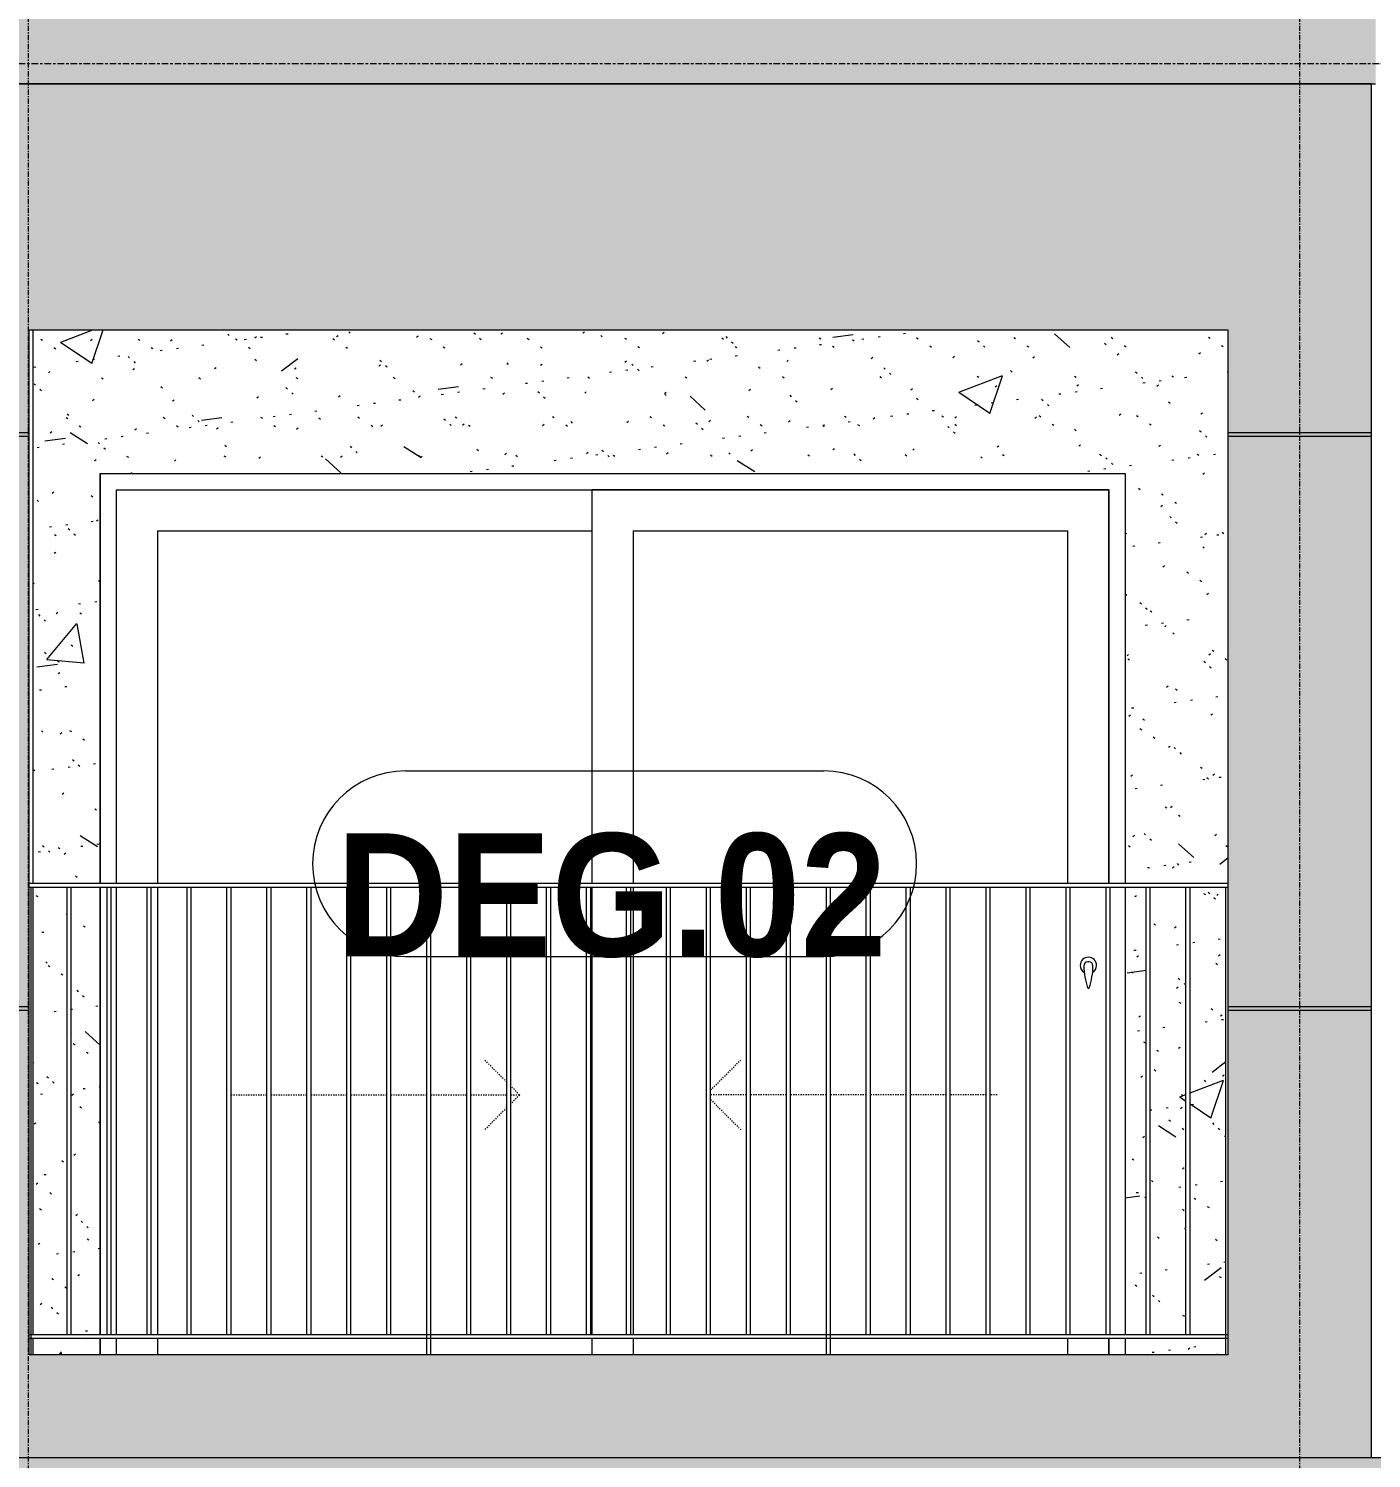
# Model space of a CAD drawing. Header units: millimetres. Extents: x 9199 to 175431, y -4466 to 35300.
# Drawn here: x 108101 to 111376, y 2197 to 5685 of the extents above; entities that cross this region are included whole.
import ezdxf

# ---------------------------------------------------------------- set-up
doc = ezdxf.new("R2010")
doc.units = ezdxf.units.MM
for name, pattern in [('Centre', [31.75, 6.35, -4.7625, 15.875, -4.7625]), ('Dash', [6, 3, -3]), ('Grid Line', [22.225, 12.7, -3.175, 3.175, -3.175])]:
    doc.linetypes.add(name, pattern=pattern)
for name, color, linetype, lineweight in [('0-2', 250, 'Continuous', 5), ('A-DOOR', 31, 'Continuous', 9), ('A-DOOR-FRAM', 31, 'Continuous', 9), ('A-DOOR-HDLN', 31, 'Dash', 18), ('A-DOOR-IDEN', 31, 'Continuous', 9), ('A-FLOR-HRAL', 11, 'Continuous', 9), ('A-FLOR-LEVL-2', 51, 'Centre', 9), ('A-WALL', 113, 'Continuous', 9), ('A-WALL-PATT-1', 9, 'Continuous', 9), ('A-WALL-PATT-2', 111, 'Continuous', 5), ('I-WALL-1', 7, 'Continuous', 9), ('S-GRID-1', 1, 'Grid Line', 9)]:
    doc.layers.add(name, color=color, linetype=linetype, lineweight=lineweight)
doc.styles.add('Arial_B_2', font='arialbd.ttf', dxfattribs={"width": 0.9, "height": 300})

# ---------------------------------------------------------------- blocks, each defined once
blk = doc.blocks.new('NCV_TKTC_TANG 1_rvt-2-TKCS_MẶT ĐỨNG HƯỚNG TÂY')
at = {"layer": 'A-WALL-PATT-1'}
h = blk.add_hatch(dxfattribs=at)
h.set_pattern_fill('FP_19', color=256, style=0, pattern_type=2)
h.set_pattern_definition([(50, (-51555.6, 1200), (1093.104, -95.634), [114.3, -1257.3]), (355, (-51555.6, 1200), (-211.46, 1146.34), [91.44, -1005.84]), (100.451, (-51464.5, 1192), (881.656, 1050.7), [97.14, -1068.54]), (46.184, (-51555.6, 1504.8), (1626.475, -252.26), [171.45, -1885.95]), (96.636, (-51420, 1483.8), (1424.42, 1484.57), [145.71, -1602.81]), (351.184, (-51555.6, 1504.8), (1424.43, 1484.55), [137.16, -1508.76]), (21, (-51403.2, 1428.6), (909.686, -613.59), [114.3, -1257.3]), (326, (-51403.2, 1428.6), (370.81, 1105.13), [91.44, -1005.84]), (71.451, (-51327.4, 1377.5), (1280.503, 491.53), [97.14, -1068.54]), (37.5, (-51555.58, 1200), (18.531, 507.33), [50.292, -943.356, 50.292, -970.788, -1009.65]), (37.5, (-51555.58, 1200), (18.531, 507.33), [-2014.728, 50.292, -959.358]), (7.5, (-51555.6, 1200), (400.918, 601.084), [50.292, -531.876, 50.292, -920.496, -384.81]), (7.5, (-51555.6, 1200), (400.918, 601.084), [-1552.956, 50.292, -334.518]), (327.5, (-51895.43, 1200), (813.545, -34.374), [50.292, -330.708, 50.292, -1138.428, -1577.34]), (327.5, (-51895.43, 1200), (813.545, -34.374), [-1569.72, 50.292, -1527.048]), (317.5, (-52047.8, 1200), (888.775, 152.56), [50.292, -445.008, 50.292, -739.14, -1120.14]), (317.5, (-52047.8, 1200), (888.775, 152.56), [-1284.73, 50.29, -1069.85])])
h.paths.add_polyline_path([(-73026.9, 2450), (-72862.4, 2450), (-72862.4, 2490), (-73026.9, 2490)])
h.paths.add_polyline_path([(-70362.4, 2450), (-70116.9, 2450), (-70116.9, 2490), (-70362.4, 2490)])
h.paths.add_polyline_path([(-72862.4, 2500), (-72862.4, 3590), (-72932.9, 3590), (-72932.9, 2500)])
h.paths.add_polyline_path([(-70362.4, 2500), (-70311.8, 2500), (-70311.8, 3590), (-70362.4, 3590), (-70362.4, 2880.4)])
h.paths.add_polyline_path([(-70301.8, 2500), (-70214.4, 2500), (-70214.4, 3590), (-70301.8, 3590), (-70301.8, 2880.4)])
h.paths.add_polyline_path([(-70204.4, 2500), (-70116.9, 2500), (-70116.9, 3590), (-70204.4, 3590), (-70204.4, 2880.4)])
h.paths.add_polyline_path([(-72942.9, 2500), (-72942.9, 3590), (-73026.9, 3590), (-73026.9, 2500)])
h.paths.add_polyline_path([(-72862.4, 3600), (-72862.4, 4600), (-70362.4, 4600), (-70362.4, 3600), (-70111.9, 3600), (-70111.9, 4950), (-73026.9, 4950), (-73026.9, 3600), (-73017.5, 3600)])
h = blk.add_hatch(dxfattribs=at)
h.set_pattern_fill('FP_20', color=256, style=0, pattern_type=2)
h.set_pattern_definition([(37.5, (-51555.58, 1200), (-4.79953, 146.8239), [5.029, -110.795, 5.029, -124.511, -123.825]), (37.5, (-51555.58, 1200), (-4.79953, 146.8239), [-245.364, 5.029, -118.796]), (7.5, (-51555.58, 1200), (134.8574, 215.0472), [5.029, -57.455, 5.029, -99.365, -40.005]), (7.5, (-51555.58, 1200), (134.8574, 215.0472), [-166.878, 5.029, -34.976]), (327.5, (-51649.3, 1200), (237.29776, 0.4316), [5.029, -33.071, 5.029, -132.131, -179.07]), (327.5, (-51649.3, 1200), (237.29776, 0.4316), [-175.26, 5.029, -174.041]), (317.5, (-51649.3, 1200), (229.067, 66.8792), [5.029, -14.021, 5.029, -84.887, -102.87]), (317.5, (-51649.3, 1200), (229.067, 66.8792), [-108.966, 5.029, -97.841])])
h.paths.add_polyline_path([(-73026.9, 2450), (-72862.4, 2450), (-72862.4, 2490), (-73026.9, 2490)])
h.paths.add_polyline_path([(-70362.4, 2450), (-70116.9, 2450), (-70116.9, 2490), (-70362.4, 2490)])
h.paths.add_polyline_path([(-72862.4, 2500), (-72862.4, 3590), (-72932.9, 3590), (-72932.9, 2500)])
h.paths.add_polyline_path([(-70362.4, 2500), (-70311.8, 2500), (-70311.8, 3590), (-70362.4, 3590), (-70362.4, 2880.4)])
h.paths.add_polyline_path([(-70301.8, 2500), (-70214.4, 2500), (-70214.4, 3590), (-70301.8, 3590), (-70301.8, 2880.4)])
h.paths.add_polyline_path([(-70204.4, 2500), (-70116.9, 2500), (-70116.9, 3590), (-70204.4, 3590), (-70204.4, 2880.4)])
h.paths.add_polyline_path([(-72942.9, 2500), (-72942.9, 3590), (-73026.9, 3590), (-73026.9, 2500)])
h.paths.add_polyline_path([(-72862.4, 3600), (-72862.4, 4600), (-70362.4, 4600), (-70362.4, 3600), (-70111.9, 3600), (-70111.9, 4950), (-73026.9, 4950), (-73026.9, 3600), (-73017.5, 3600)])
at = {"layer": 'I-WALL-1'}
for p, q in [((-73026.9, 4950), (-73026.9, 3600)), ((-72862.4, 3600), (-72862.4, 4600)), ((-72862.4, 4600), (-70362.4, 4600)), ((-70362.4, 4600), (-70362.4, 3600)), ((-73026.9, 3590), (-73026.9, 2500)), ((-72862.4, 2500), (-72862.4, 3590)), ((-70362.4, 3590), (-70362.4, 2500)), ((-73026.9, 2490), (-73026.9, 2450)), ((-72862.4, 2450), (-72862.4, 2490)), ((-70362.4, 2490), (-70362.4, 2450))]:
    blk.add_line(p, q, dxfattribs=at)
blk = doc.blocks.new('Railing - 10mm-1251313-TKCS_MẶT ĐỨNG HƯỚNG TÂY')
at = {"layer": 'A-FLOR-HRAL'}
for p, q in [((-70214.4, 2500), (-70214.4, 3590)), ((-70204.4, 2500), (-70204.4, 3590))]:
    blk.add_line(p, q, dxfattribs=at)
blk = doc.blocks.new('Railing - 50 x 10mm-1251315-TKCS_MẶT ĐỨNG HƯỚNG TÂY')
at = {"layer": 'A-FLOR-HRAL'}
for p, q in [((-71091.4, 2450), (-71091.4, 3590)), ((-71081.4, 3590), (-71091.4, 3590)), ((-71081.4, 2450), (-71081.4, 3590))]:
    blk.add_line(p, q, dxfattribs=at)
blk = doc.blocks.new('Railing - 50 x 10mm-1251311-TKCS_MẶT ĐỨNG HƯỚNG TÂY')
at = {"layer": 'A-FLOR-HRAL'}
for p in [(-70116.9, 2450), (-70111.9, 3590)]:
    blk.add_line(p, (-70116.9, 3590), dxfattribs=at)
blk = doc.blocks.new('Railing - 50 x 10mm-V161-TKCS_MẶT ĐỨNG HƯỚNG TÂY')
at = {"layer": 'A-FLOR-HRAL'}
for p, q in [((-73030.3, 3590), (-73035.7, 3590)), ((-73030.3, 2450), (-73030.3, 3590))]:
    blk.add_line(p, q, dxfattribs=at)
blk = doc.blocks.new('Railing - Railing-1598235-TKCS_MẶT ĐỨNG HƯỚNG TÂY')
at = {"layer": 'A-FLOR-HRAL'}
for p, q in [((-73035.3, 2490), (-73035.3, 2500)), ((-73035.3, 2500), (-70111.9, 2500)), ((-70111.9, 2490), (-73035.3, 2490))]:
    blk.add_line(p, q, dxfattribs=at)
for name, p in [('Railing - 50 x 10mm-V161-TKCS_MẶT ĐỨNG HƯỚNG TÂY', (0, 0)), ('Railing - 10mm-1251313-TKCS_MẶT ĐỨNG HƯỚNG TÂY', (-2728.5, 0)), ('Railing - 10mm-1251313-TKCS_MẶT ĐỨNG HƯỚNG TÂY', (-2631, 0)), ('Railing - 10mm-1251313-TKCS_MẶT ĐỨNG HƯỚNG TÂY', (-2533.6, 0)), ('Railing - 10mm-1251313-TKCS_MẶT ĐỨNG HƯỚNG TÂY', (-2436.1, 0)), ('Railing - 10mm-1251313-TKCS_MẶT ĐỨNG HƯỚNG TÂY', (-2338.7, 0)), ('Railing - 10mm-1251313-TKCS_MẶT ĐỨNG HƯỚNG TÂY', (-2241.3, 0)), ('Railing - 10mm-1251313-TKCS_MẶT ĐỨNG HƯỚNG TÂY', (-2143.8, 0)), ('Railing - 10mm-1251313-TKCS_MẶT ĐỨNG HƯỚNG TÂY', (-2046.4, 0)), ('Railing - 10mm-1251313-TKCS_MẶT ĐỨNG HƯỚNG TÂY', (-1948.9, 0)), ('Railing - 50 x 10mm-1251315-TKCS_MẶT ĐỨNG HƯỚNG TÂY', (-974.5, 0)), ('Railing - 10mm-1251313-TKCS_MẶT ĐỨNG HƯỚNG TÂY', (-1754, 0)), ('Railing - 10mm-1251313-TKCS_MẶT ĐỨNG HƯỚNG TÂY', (-1656.6, 0)), ('Railing - 10mm-1251313-TKCS_MẶT ĐỨNG HƯỚNG TÂY', (-1559.1, 0)), ('Railing - 10mm-1251313-TKCS_MẶT ĐỨNG HƯỚNG TÂY', (-1461.7, 0)), ('Railing - 10mm-1251313-TKCS_MẶT ĐỨNG HƯỚNG TÂY', (-1364.2, 0)), ('Railing - 10mm-1251313-TKCS_MẶT ĐỨNG HƯỚNG TÂY', (-1266.8, 0)), ('Railing - 10mm-1251313-TKCS_MẶT ĐỨNG HƯỚNG TÂY', (-1169.3, 0)), ('Railing - 10mm-1251313-TKCS_MẶT ĐỨNG HƯỚNG TÂY', (-1071.9, 0)), ('Railing - 10mm-1251313-TKCS_MẶT ĐỨNG HƯỚNG TÂY', (-974.5, 0)), ('Railing - 50 x 10mm-1251315-TKCS_MẶT ĐỨNG HƯỚNG TÂY', (0, 0)), ('Railing - 10mm-1251313-TKCS_MẶT ĐỨNG HƯỚNG TÂY', (-779.6, 0)), ('Railing - 10mm-1251313-TKCS_MẶT ĐỨNG HƯỚNG TÂY', (-682.1, 0)), ('Railing - 10mm-1251313-TKCS_MẶT ĐỨNG HƯỚNG TÂY', (-584.7, 0)), ('Railing - 10mm-1251313-TKCS_MẶT ĐỨNG HƯỚNG TÂY', (-487.2, 0)), ('Railing - 10mm-1251313-TKCS_MẶT ĐỨNG HƯỚNG TÂY', (-389.8, 0)), ('Railing - 10mm-1251313-TKCS_MẶT ĐỨNG HƯỚNG TÂY', (-292.3, 0)), ('Railing - 10mm-1251313-TKCS_MẶT ĐỨNG HƯỚNG TÂY', (-194.9, 0)), ('Railing - 10mm-1251313-TKCS_MẶT ĐỨNG HƯỚNG TÂY', (-97.4, 0)), ('Railing - 10mm-1251313-TKCS_MẶT ĐỨNG HƯỚNG TÂY', (0, 0)), ('Railing - 50 x 10mm-1251311-TKCS_MẶT ĐỨNG HƯỚNG TÂY', (0, 0))]:
    blk.add_blockref(name, p)
blk = doc.blocks.new('Top Rail Type - Top Rail_Internal_-1598239-TKCS_MẶT ĐỨNG HƯỚNG TÂY')
at = {"layer": 'A-FLOR-HRAL'}
for p, q in [((-73035.3, 3590), (-73035.3, 3600)), ((-70111.9, 3600), (-73035.3, 3600)), ((-70111.9, 3590), (-73035.3, 3590))]:
    blk.add_line(p, q, dxfattribs=at)
blk = doc.blocks.new('DEG_02-DEG_03 - DEG_02-2500x2400mm-CỬA ĐI 02 CÁNH TRƯỢT-V199-TKCS_MẶT ĐỨNG HƯỚNG TÂY')
at = {"layer": 'A-DOOR'}
for p, q in [((-70402.3, 4560), (-71662.3, 4560)), ((-71662.3, 3600), (-71662.3, 4560)), ((-70402.3, 4560), (-70402.3, 3600)), ((-72722.3, 4460), (-72722.3, 3600)), ((-72722.3, 4460), (-71662.3, 4460)), ((-71562.3, 4460), (-71562.3, 3600)), ((-71562.3, 4460), (-70502.3, 4460)), ((-70502.3, 3600), (-70502.3, 4460)), ((-72722.3, 3590), (-72722.3, 2500)), ((-71662.3, 2500), (-71662.3, 3590)), ((-71562.3, 3590), (-71562.3, 2500)), ((-72722.3, 2490), (-72722.3, 2450)), ((-71662.3, 2450), (-71662.3, 2490)), ((-71562.3, 2490), (-71562.3, 2450)), ((-70502.3, 2450), (-70502.3, 2490)), ((-70402.3, 2490), (-70402.3, 2450))]:
    blk.add_line(p, q, dxfattribs=at)
at = {"layer": 'A-DOOR', "flags": 128}
blk.add_lwpolyline([(-70450.8, 3408.7), (-70450.8, 3408.7), (-70450.8, 3408.7), (-70450.8, 3408.7), (-70450.8, 3408.7), (-70450.9, 3408.7), (-70450.9, 3408.7), (-70450.9, 3408.7), (-70450.9, 3408.7), (-70450.9, 3408.7), (-70451, 3408.7), (-70451, 3408.7), (-70451, 3408.7), (-70451, 3408.7), (-70451.1, 3408.7), (-70451.1, 3408.7), (-70451.1, 3408.7), (-70451.2, 3408.7), (-70451.2, 3408.7), (-70451.3, 3408.7), (-70451.3, 3408.7), (-70451.4, 3408.7), (-70451.4, 3408.7), (-70451.5, 3408.7), (-70451.5, 3408.7), (-70451.6, 3408.7), (-70451.6, 3408.7), (-70451.7, 3408.7), (-70451.7, 3408.7), (-70451.8, 3408.7), (-70451.8, 3408.7), (-70451.9, 3408.7), (-70451.9, 3408.7), (-70452, 3408.7), (-70452.1, 3408.7), (-70452.1, 3408.7), (-70452.2, 3408.7), (-70452.2, 3408.7), (-70452.3, 3408.7), (-70452.4, 3408.7), (-70452.4, 3408.7), (-70452.5, 3408.7), (-70452.5, 3408.7), (-70452.6, 3408.7), (-70452.7, 3408.7), (-70452.7, 3408.7), (-70452.8, 3408.7), (-70452.8, 3408.7), (-70452.9, 3408.7), (-70452.9, 3408.7), (-70453, 3408.7), (-70453, 3408.7), (-70453.1, 3408.7), (-70453.1, 3408.7), (-70453.2, 3408.7), (-70453.2, 3408.7), (-70453.3, 3408.7), (-70453.3, 3408.7), (-70453.4, 3408.7), (-70453.4, 3408.7), (-70453.5, 3408.7), (-70453.5, 3408.7), (-70453.5, 3408.7), (-70453.6, 3408.7), (-70453.6, 3408.7), (-70453.6, 3408.7), (-70453.7, 3408.7), (-70453.7, 3408.7), (-70453.7, 3408.7), (-70453.7, 3408.7), (-70453.7, 3408.7), (-70453.8, 3408.7), (-70453.8, 3408.7), (-70453.8, 3408.7), (-70453.8, 3408.7), (-70453.8, 3408.7), (-70453.8, 3408.7)], dxfattribs=at)
at = {"layer": 'A-DOOR'}
for centre, radius, start, end in [((-70452.3, 3400), 20, 0, 180), ((-70452.3, 3400), 20, 180, 240), ((-70453.8, 3399.2), 9.45, 90, 180), ((-70298.5, 3399.2), 164.8, 180, 199.134), ((-70450.8, 3399.2), 9.45, 0, 90), ((-70606.1, 3399.2), 164.8, 340.866, 0), ((-70452.3, 3400), 20, 298.993, 0), ((-70451.9, 3346), 2.34, 199.134, 261.031), ((-70452.7, 3346), 2.34, 278.969, 340.866)]:
    blk.add_arc(centre, radius, start, end, dxfattribs=at)
at = {"layer": 'A-DOOR-FRAM'}
for p, q in [((-72862.3, 4600), (-72862.3, 3600)), ((-72822.3, 3600), (-72822.3, 4560)), ((-72822.3, 4560), (-70402.3, 4560)), ((-70402.3, 3600), (-70402.3, 4560)), ((-72862.3, 3590), (-72862.3, 2500)), ((-72822.3, 2500), (-72822.3, 3590)), ((-72862.3, 2490), (-72862.3, 2450)), ((-72822.3, 2450), (-72822.3, 2490)), ((-70402.3, 2450), (-70402.3, 2490))]:
    blk.add_line(p, q, dxfattribs=at)
at = {"layer": 'A-DOOR-HDLN'}
for p, q in [((-71871, 3115.6), (-71924.4, 3169.1)), ((-71373.7, 3095.6), (-71300.2, 3169.1)), ((-71839.6, 3084.2), (-71861, 3105.6)), ((-72543.1, 3084.2), (-72455.6, 3084.2)), ((-72445.6, 3084.2), (-72358.2, 3084.2)), ((-72348.2, 3084.2), (-72260.7, 3084.2)), ((-72250.7, 3084.2), (-72163.3, 3084.2)), ((-72153.3, 3084.2), (-72065.9, 3084.2)), ((-72055.9, 3084.2), (-71968.4, 3084.2)), ((-71958.4, 3084.2), (-71871, 3084.2)), ((-71839.6, 3084.2), (-71861, 3062.8)), ((-71861, 3084.2), (-71839.6, 3084.2)), ((-71286.3, 3084.2), (-71373.7, 3084.2)), ((-71373.7, 3072.9), (-71300.2, 2999.4)), ((-71188.8, 3084.2), (-71276.3, 3084.2)), ((-71091.4, 3084.2), (-71178.8, 3084.2)), ((-70993.9, 3084.2), (-71081.4, 3084.2)), ((-70896.5, 3084.2), (-70983.9, 3084.2)), ((-70799.1, 3084.2), (-70886.5, 3084.2)), ((-70701.6, 3084.2), (-70789.1, 3084.2)), ((-70675.1, 3084.2), (-70691.6, 3084.2)), ((-71871, 3052.8), (-71924.4, 2999.4))]:
    blk.add_line(p, q, dxfattribs=at)
blk = doc.blocks.new('STN_Door Tag - STN_Door Tag-1788670-TKCS_MẶT ĐỨNG HƯỚNG TÂY')
at = {"layer": 'A-DOOR-IDEN'}
for p, q in [((-35037.4, 2034.3), (-34017.3, 2034.3)), ((-35037.4, 1581.5), (-34017.3, 1581.5))]:
    blk.add_line(p, q, dxfattribs=at)
for centre, start, end in [((-35037.4, 1807.9), 90, 270), ((-34017.3, 1807.9), 270, 90)]:
    blk.add_arc(centre, 226.4, start, end, dxfattribs=at)

msp = doc.modelspace()

# ---------------------------------------------------------------- hatches: boundary and pattern name
at = {"layer": 'A-WALL-PATT-2'}
h = msp.add_hatch(color=256, dxfattribs=at)
h.paths.add_polyline_path([(107896.3, 5550), (111386.2, 5550), (111386.2, 8950), (107896.3, 8950), (107896.3, 5620.4)])
h.paths.add_polyline_path([(108101.3, 5800), (108101.3, 8350), (111026.3, 8350), (111026.3, 5800), (108843.7, 5800)])
h = msp.add_hatch(color=256, dxfattribs=at)
h.paths.add_polyline_path([(110960.1, 2200), (111375.9, 2200), (111375.9, 3290), (111026.3, 3290), (111026.3, 2450), (108102.5, 2450), (108102.5, 3290), (107897.9, 3290), (107897.9, 2200), (109901.9, 2200)])
h.paths.add_polyline_path([(111375.9, 3300), (111375.9, 4690), (111026.3, 4690), (111026.3, 3300)])
h.paths.add_polyline_path([(108102.5, 3300), (108102.5, 4690), (107897.9, 4690), (107897.9, 3300)])
h.paths.add_polyline_path([(111375.9, 4700), (111375.9, 5550), (107897.9, 5550), (107897.9, 4700), (108102.5, 4700), (108102.5, 4950), (111026.3, 4950), (111026.3, 4700)])
for points in [[(107897.9, 4690), (108102.5, 4690), (108102.5, 4700), (107897.9, 4700)], [(111375.9, 4690), (111375.9, 4700), (111026.3, 4700), (111026.3, 4690)], [(107905.5, 3290), (108102.5, 3290), (108102.5, 3300), (107897.9, 3300), (107897.9, 3290)], [(111375.9, 3290), (111375.9, 3300), (111026.3, 3300), (111026.3, 3290)]]:
    msp.add_hatch(color=256, dxfattribs=at).paths.add_polyline_path(points)
h = msp.add_hatch(color=256, dxfattribs=at)
h.paths.add_polyline_path([(107897.9, 600), (108101.3, 600), (108101.3, 1490), (107897.9, 1490), (107897.9, 688.4)])
h.paths.add_polyline_path([(111026.2, 600), (111376.4, 600), (111376.4, 1490), (111026.2, 1490), (111026.2, 688.4)])
h.paths.add_polyline_path([(111026.2, 1500), (111376.4, 1500), (111376.4, 1550), (116104.9, 1550), (116104.9, 2200), (107897.9, 2200), (107897.9, 1500), (108101.3, 1500), (108101.3, 1550), (111026.2, 1550)])

# ---------------------------------------------------------------- linework, layer by layer
at = {"layer": 'A-FLOR-LEVL-2'}
for p, q in [((96540.4, 5600), (171939.1, 5600)), ((96540.4, 2200), (171939.1, 2200))]:
    msp.add_line(p, q, dxfattribs=at)
at = {"layer": 'A-WALL'}
for p, q in [((104601.2, 5550), (111386.2, 5550)), ((111375.9, 5550), (107897.9, 5550)), ((111375.9, 2200), (111375.9, 5550)), ((108102.5, 4950), (111026.3, 4950)), ((108102.5, 2450), (108102.5, 4950)), ((111026.3, 4950), (111026.3, 2450)), ((104601.2, 4700), (108102.5, 4700)), ((108102.5, 4690), (104601.2, 4690)), ((111026.3, 4700), (111375.9, 4700)), ((111375.9, 4690), (111026.3, 4690)), ((106902.9, 3300), (108102.5, 3300)), ((108102.5, 3290), (106902.9, 3290)), ((111026.3, 3300), (111375.9, 3300)), ((111375.9, 3290), (111026.3, 3290)), ((111026.3, 2450), (108102.5, 2450)), ((102902.9, 2200), (111375.9, 2200)), ((107897.9, 2200), (144100.8, 2200))]:
    msp.add_line(p, q, dxfattribs=at)
at = {"layer": 'S-GRID-1'}
for p, q in [((108101.3, 634.2), (108101.3, 30542.5)), ((111201.2, 634.2), (111201.2, 30542.5))]:
    msp.add_line(p, q, dxfattribs=at)

# ---------------------------------------------------------------- block references
at = {"layer": '0-2'}
msp.add_blockref('NCV_TKTC_TANG 1_rvt-2-TKCS_MẶT ĐỨNG HƯỚNG TÂY', (181138.2, 0), dxfattribs=at)
at = {"layer": 'A-DOOR'}
msp.add_blockref('DEG_02-DEG_03 - DEG_02-2500x2400mm-CỬA ĐI 02 CÁNH TRƯỢT-V199-TKCS_MẶT ĐỨNG HƯỚNG TÂY', (181138.2, 0), dxfattribs=at)
at = {"layer": 'A-DOOR-IDEN'}
msp.add_blockref('STN_Door Tag - STN_Door Tag-1788670-TKCS_MẶT ĐỨNG HƯỚNG TÂY', (144057.8, 1839.9), dxfattribs=at)
at = {"layer": 'A-FLOR-HRAL'}
for name in ['Top Rail Type - Top Rail_Internal_-1598239-TKCS_MẶT ĐỨNG HƯỚNG TÂY', 'Railing - Railing-1598235-TKCS_MẶT ĐỨNG HƯỚNG TÂY']:
    msp.add_blockref(name, (181138.2, 0), dxfattribs=at)

# ---------------------------------------------------------------- texts
at = {"layer": 'A-DOOR-IDEN', "insert": (109522.8, 3570), "char_height": 300, "width": 1375.65, "attachment_point": 5, "line_spacing_factor": 0.936439, "style": 'Arial_B_2'}
msp.add_mtext('\\pt6.75,13.5,20.25,27,33.75,40.5,47.25,54,60.75,67.5,74.25,81,87.75,94.5,101.25,108,114.75,121.5,128.25,135,141.75,148.5,155.25,162,168.75,175.5,182.25,189,195.75,202.5,209.25,216;DEG.02', dxfattribs=at)

doc.saveas('drawing.dxf')
